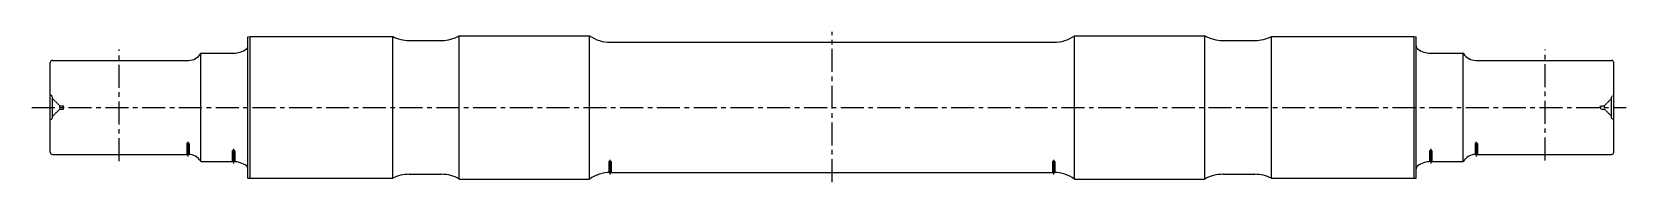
# Model space of a CAD drawing. Extents: x 134 to 2337, y 236 to 444.
import ezdxf

# ---------------------------------------------------------------- set-up
doc = ezdxf.new("R2010")
doc.units = 0
doc.linetypes.add('CENTER', pattern=[50.8, 31.75, -6.35, 6.35, -6.35])
doc.linetypes.add('DASHED', pattern=[15, 12, -3])
doc.layers.get('0').update_dxf_attribs({"linetype": 'CONTINUOUS'})
for name, color, linetype in [('1', 7, 'CONTINUOUS'), ('3', 1, 'CENTER'), ('4', 4, 'DASHED')]:
    doc.layers.add(name, color=color, linetype=linetype)

msp = doc.modelspace()

# ---------------------------------------------------------------- linework, layer by layer
for p, q in [((349.9, 290.3), (348.3, 289.4)), ((348.3, 289.4), (348.3, 274.3)), ((351.6, 289.4), (349.9, 290.3)), ((351.6, 289.4), (351.6, 274.4)), ((2129.9, 290.3), (2128.3, 289.4)), ((2128.3, 289.4), (2128.3, 274.3)), ((2131.6, 289.4), (2129.9, 290.3)), ((2131.6, 289.4), (2131.6, 274.4)), ((412.9, 280.3), (411.3, 279.4)), ((411.3, 279.4), (411.3, 264.3)), ((414.6, 279.4), (412.9, 280.3)), ((414.6, 279.4), (414.6, 264.4)), ((932.9, 265.3), (931.3, 264.4)), ((931.3, 264.4), (931.3, 249.3)), ((934.6, 264.4), (932.9, 265.3)), ((934.6, 264.4), (934.6, 249.4)), ((1545.9, 265.3), (1544.3, 264.4)), ((1544.3, 264.4), (1544.3, 249.3)), ((1547.6, 264.4), (1545.9, 265.3)), ((1547.6, 264.4), (1547.6, 249.4)), ((2066.9, 280.3), (2065.3, 279.4)), ((2065.3, 279.4), (2065.3, 264.3)), ((2068.6, 279.4), (2066.9, 280.3)), ((2068.6, 279.4), (2068.6, 264.4))]:
    msp.add_line(p, q)
at = {"layer": '1', "ltscale": 0.015033}
for p, q in [((432.9, 437.2), (435.9, 437.4)), ((2043.9, 437.4), (2046.9, 437.2)), ((432.9, 241.6), (435.9, 241.4)), ((2043.9, 241.4), (2046.9, 241.6))]:
    msp.add_line(p, q, dxfattribs=at)
at = {"layer": '1'}
for p, q in [((432.9, 241.6), (432.9, 437.2)), ((435.9, 241.4), (435.9, 437.4)), ((435.9, 437.4), (632.9, 437.4)), ((632.9, 241.4), (632.9, 437.4)), ((724.9, 240.4), (724.9, 438.4)), ((724.9, 438.4), (904.9, 438.4)), ((904.9, 240.4), (904.9, 438.4)), ((933.6, 429.4), (1546.3, 429.4)), ((1574.9, 240.4), (1574.9, 438.4)), ((1574.9, 438.4), (1754.9, 438.4)), ((1754.9, 240.4), (1754.9, 438.4)), ((1846.9, 437.4), (2043.9, 437.4)), ((1846.9, 241.4), (1846.9, 437.4)), ((2043.9, 241.4), (2043.9, 437.4)), ((2046.9, 241.6), (2046.9, 437.2)), ((159.9, 277.4), (159.9, 401.4)), ((162.9, 404.4), (350.6, 404.4)), ((367.9, 264.6), (367.9, 414.2)), ((2111.9, 264.6), (2111.9, 414.2)), ((2129.3, 404.4), (2316.9, 404.4)), ((2319.9, 277.4), (2319.9, 401.4)), ((348.3, 289.4), (351.6, 289.4)), ((2128.3, 289.4), (2131.6, 289.4)), ((162.9, 274.4), (350.6, 274.4)), ((411.3, 279.4), (414.6, 279.4)), ((931.3, 264.4), (934.6, 264.4)), ((1544.3, 264.4), (1547.6, 264.4)), ((2065.3, 279.4), (2068.6, 279.4)), ((2129.3, 274.4), (2316.9, 274.4)), ((933.6, 249.4), (1546.3, 249.4)), ((435.9, 241.4), (632.9, 241.4)), ((724.9, 240.4), (904.9, 240.4)), ((1574.9, 240.4), (1754.9, 240.4)), ((1846.9, 241.4), (2043.9, 241.4))]:
    msp.add_line(p, q, dxfattribs=at)
at = {"layer": '1', "ltscale": 0.222746}
for p, q in [((655.7, 431.9), (700.3, 431.9)), ((1779.6, 431.9), (1824.1, 431.9)), ((655.7, 246.9), (700.3, 246.9)), ((1779.6, 246.9), (1824.1, 246.9))]:
    msp.add_line(p, q, dxfattribs=at)
at = {"layer": '1', "ltscale": 0.22216}
for p, q in [((368.5, 414.4), (412.9, 414.4)), ((2066.9, 414.4), (2111.4, 414.4)), ((368.5, 264.4), (412.9, 264.4)), ((2066.9, 264.4), (2111.4, 264.4))]:
    msp.add_line(p, q, dxfattribs=at)
at = {"layer": '1'}
for centre, radius, start, end in [((412.9, 444.4), 30, 270, 306.8699), ((427.9, 424.4), 5, 306.8699, 0), ((655.7, 481.9), 50, 242.8732, 270), ((700.3, 481.9), 50, 270, 299.5414), ((933.6, 479.4), 50, 235.0848, 270), ((1546.3, 479.4), 50, 270, 304.9152), ((1779.6, 481.9), 50, 240.4586, 270), ((1824.1, 481.9), 50, 270, 297.1268), ((2051.9, 424.4), 5, 180, 233.1301), ((2066.9, 444.4), 30, 233.1301, 270), ((162.9, 401.4), 3, 90, 180), ((350.6, 424.4), 20, 270, 328.4119), ((368.5, 413.4), 1, 90, 148.4119), ((2111.4, 413.4), 1, 31.5881, 90), ((2129.3, 424.4), 20, 211.5881, 270), ((2316.9, 401.4), 3, 0, 90), ((162.9, 277.4), 3, 180, 270), ((350.6, 254.4), 20, 31.5881, 90), ((368.5, 265.4), 1, 211.5881, 270), ((412.9, 234.4), 30, 53.1301, 90), ((2066.9, 234.4), 30, 90, 126.8699), ((2111.4, 265.4), 1, 270, 328.4119), ((2129.3, 254.4), 20, 90, 148.4119), ((2316.9, 277.4), 3, 270, 0), ((427.9, 254.4), 5, 0, 53.1301), ((655.7, 196.9), 50, 90, 117.1267), ((700.3, 196.9), 50, 60.4586, 90), ((933.6, 199.4), 50, 90, 124.9152), ((1546.3, 199.4), 50, 55.0848, 90), ((1779.6, 196.9), 50, 90, 119.5414), ((1824.1, 196.9), 50, 62.8732, 90), ((2051.9, 254.4), 5, 126.8699, 180)]:
    msp.add_arc(centre, radius, start, end, dxfattribs=at)
at = {"layer": '3'}
for p, q in [((1239.9, 236.1), (1239.9, 443.9)), ((254.9, 265.1), (254.9, 419.4)), ((2224.9, 266), (2224.9, 419.4)), ((134.4, 339.4), (2336.9, 339.4)), ((349.9, 292), (349.9, 271.7)), ((2129.9, 292), (2129.9, 271.7)), ((412.9, 282), (412.9, 261.7)), ((932.9, 267), (932.9, 246.7)), ((1545.9, 267), (1545.9, 246.7)), ((2066.9, 282), (2066.9, 261.7))]:
    msp.add_line(p, q, dxfattribs=at)
at = {"layer": '4', "ltscale": 0.021142}
msp.add_line((159.9, 357.2), (162.9, 354.2), dxfattribs=at)
at = {"layer": '4', "ltscale": 0.074088}
for p, q in [((162.9, 339.4), (162.9, 354.2)), ((2316.9, 339.4), (2316.9, 354.2))]:
    msp.add_line(p, q, dxfattribs=at)
at = {"layer": '4', "ltscale": 0.021143}
msp.add_line((2316.9, 354.2), (2319.9, 357.2), dxfattribs=at)
at = {"layer": '4', "ltscale": 0.070369}
msp.add_line((162.9, 351.7), (172.9, 341.8), dxfattribs=at)
at = {"layer": '4', "ltscale": 0.070457}
for p, q in [((162.9, 351.7), (172.9, 341.8)), ((162.9, 327.1), (172.9, 337)), ((2306.9, 341.8), (2316.9, 351.7)), ((2306.9, 337), (2316.9, 327.1))]:
    msp.add_line(p, q, dxfattribs=at)
at = {"layer": '4', "ltscale": 0.074125}
for p, q in [((162.9, 324.6), (162.9, 339.4)), ((2316.9, 324.6), (2316.9, 339.4))]:
    msp.add_line(p, q, dxfattribs=at)
at = {"layer": '4', "ltscale": 0.025}
for p, q in [((172.9, 341.8), (177.9, 341.8)), ((172.9, 337), (177.9, 337)), ((2301.9, 341.8), (2306.9, 341.8)), ((2301.9, 337), (2306.9, 337))]:
    msp.add_line(p, q, dxfattribs=at)
at = {"layer": '4', "ltscale": 0.011888}
for p, q in [((172.9, 339.4), (172.9, 341.8)), ((172.9, 337), (172.9, 339.4)), ((177.9, 339.4), (177.9, 341.8)), ((177.9, 337), (177.9, 339.4)), ((2301.9, 339.4), (2301.9, 341.8)), ((2301.9, 337), (2301.9, 339.4)), ((2306.9, 339.4), (2306.9, 341.8)), ((2306.9, 337), (2306.9, 339.4))]:
    msp.add_line(p, q, dxfattribs=at)
at = {"layer": '4', "ltscale": 0.012897}
for p in [(177.9, 341.8), (177.9, 337)]:
    msp.add_line(p, (178.9, 339.4), dxfattribs=at)
at = {"layer": '4', "ltscale": 0.012896}
for q in [(2301.9, 341.8), (2301.9, 337)]:
    msp.add_line((2300.9, 339.4), q, dxfattribs=at)
at = {"layer": '4', "ltscale": 0.021092}
for p, q in [((159.9, 321.6), (162.9, 324.6)), ((2316.9, 324.6), (2319.9, 321.6))]:
    msp.add_line(p, q, dxfattribs=at)

doc.saveas('drawing.dxf')
